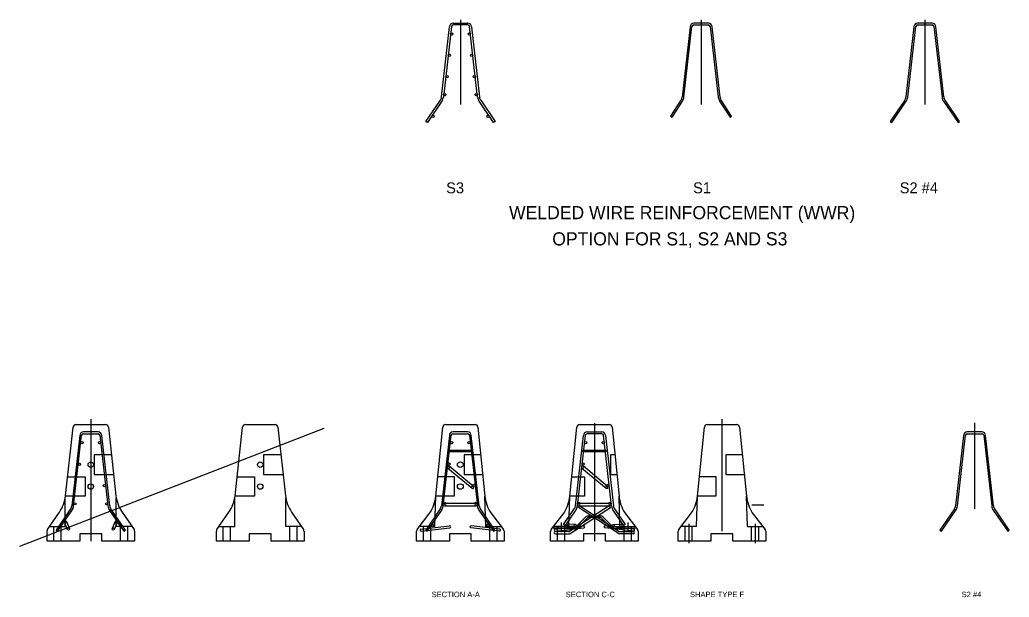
# Model space of a CAD drawing. Extents: x 3667.2 to 3717.5, y 409.8 to 444.1.
# Drawn here: x 3667.74 to 3690.35, y 409.8 to 423 of the extents above; entities that cross this region are included whole.
import ezdxf

# ---------------------------------------------------------------- set-up
doc = ezdxf.new("R2010")
doc.units = 0
for name, color, linetype in [('60 Nongeo Data', 7, 'Continuous'), ('stage_NO-PLOT', 7, 'Continuous'), ('str_Center-Line-A', 7, 'Continuous'), ('str_Concrete-A', 7, 'Continuous'), ('str_Misc-Steel-A', 7, 'Continuous'), ('str_Reinforcement-A', 7, 'Continuous'), ('str_Reinforcement-C', 7, 'Continuous'), ('str_Reinforcement-D', 7, 'Continuous'), ('str_Reinforcement-E', 7, 'Continuous'), ('str_Reinforcement-F', 7, 'Continuous'), ('str_Reinforcement-G', 7, 'Continuous'), ('str_Reinforcement-H', 7, 'Continuous'), ('str_Text-A', 7, 'Continuous'), ('tcd_BARRIER-CONC', 7, 'Continuous')]:
    doc.layers.add(name, color=color, linetype=linetype)

msp = doc.modelspace()

# ---------------------------------------------------------------- linework, layer by layer
at = {"layer": '60 Nongeo Data'}
for p, q in [((3680.037, 411.413), (3680.037, 411.372)), ((3680.183, 411.413), (3680.183, 411.372)), ((3681.558, 411.413), (3681.558, 411.372)), ((3681.703, 411.413), (3681.703, 411.372))]:
    msp.add_line(p, q, dxfattribs=at)
at = {"layer": 'stage_NO-PLOT'}
for p, q in [((3669.361, 413.87), (3669.361, 411.08)), ((3667.739, 410.967), (3674.693, 413.661)), ((3668.785, 412.119), (3668.959, 413.691)), ((3669.021, 413.747), (3669.701, 413.747)), ((3669.528, 413.58), (3669.194, 413.58)), ((3669.528, 413.58), (3669.194, 413.58)), ((3669.194, 413.538), (3669.528, 413.538)), ((3669.194, 413.538), (3669.528, 413.538)), ((3669.763, 413.691), (3669.937, 412.119)), ((3669.11, 413.497), (3668.928, 411.892)), ((3669.11, 413.497), (3668.928, 411.89)), ((3668.969, 411.887), (3669.153, 413.501)), ((3668.969, 411.886), (3669.153, 413.501)), ((3669.568, 413.501), (3669.752, 411.887)), ((3669.568, 413.501), (3669.752, 411.886)), ((3669.794, 411.892), (3669.611, 413.497)), ((3669.794, 411.89), (3669.611, 413.497)), ((3669.834, 413.054), (3669.435, 413.054)), ((3669.435, 413.054), (3669.435, 412.606)), ((3668.833, 412.554), (3669.231, 412.554)), ((3669.231, 412.554), (3669.231, 412.106)), ((3669.435, 412.606), (3669.883, 412.606)), ((3668.778, 411.413), (3668.778, 412.071)), ((3669.231, 412.106), (3668.783, 412.106)), ((3669.944, 411.413), (3669.944, 412.071)), ((3668.372, 411.346), (3668.644, 411.743)), ((3668.9, 411.817), (3668.569, 411.33)), ((3668.604, 411.306), (3668.935, 411.793)), ((3668.901, 411.817), (3668.652, 411.45)), ((3668.687, 411.427), (3668.936, 411.795)), ((3669.785, 411.795), (3670.035, 411.427)), ((3669.787, 411.793), (3670.118, 411.306)), ((3670.069, 411.45), (3669.82, 411.817)), ((3670.152, 411.33), (3669.821, 411.817)), ((3670.078, 411.743), (3670.35, 411.346)), ((3668.757, 411.507), (3668.825, 411.347)), ((3668.805, 411.528), (3668.873, 411.367)), ((3669.917, 411.528), (3669.849, 411.367)), ((3669.965, 411.507), (3669.897, 411.347)), ((3668.361, 411.08), (3668.361, 411.31)), ((3668.418, 411.413), (3668.778, 411.413)), ((3668.517, 411.08), (3668.517, 411.413)), ((3668.569, 411.33), (3668.604, 411.306)), ((3668.652, 411.45), (3668.687, 411.427)), ((3668.684, 411.08), (3668.684, 411.413)), ((3670.304, 411.413), (3669.944, 411.413)), ((3670.035, 411.427), (3670.069, 411.45)), ((3670.038, 411.08), (3670.038, 411.413)), ((3670.118, 411.306), (3670.152, 411.33)), ((3670.205, 411.08), (3670.205, 411.413)), ((3670.361, 411.31), (3670.361, 411.08)), ((3669.111, 411.08), (3668.361, 411.08)), ((3669.611, 411.247), (3669.111, 411.247)), ((3669.111, 411.247), (3669.111, 411.08)), ((3669.361, 411.247), (3669.361, 411.08)), ((3669.611, 411.08), (3669.611, 411.247)), ((3670.361, 411.08), (3669.611, 411.08))]:
    msp.add_line(p, q, dxfattribs=at)
for centre, radius in [((3669.159, 413.33), 0.026), ((3669.562, 413.33), 0.026), ((3669.104, 412.84), 0.026), ((3669.361, 412.83), 0.0625), ((3669.361, 412.33), 0.0625), ((3669.674, 412.351), 0.026), ((3669.001, 411.934), 0.026), ((3669.721, 411.934), 0.026), ((3668.781, 411.518), 0.026), ((3669.941, 411.518), 0.026), ((3668.849, 411.357), 0.026), ((3669.873, 411.357), 0.026)]:
    msp.add_circle(centre, radius, dxfattribs=at)
for centre, radius, start, end in [((3669.021, 413.684), 0.0625, 90, 173.3328), ((3669.194, 413.497), 0.0833, 90, 180), ((3669.194, 413.497), 0.0833, 90, 180), ((3669.194, 413.497), 0.0417, 90, 173.5092), ((3669.194, 413.497), 0.0417, 90, 173.5092), ((3669.527, 413.497), 0.0417, 6.4908, 90), ((3669.527, 413.497), 0.0417, 6.4908, 90), ((3669.528, 413.497), 0.0833, 0, 90), ((3669.528, 413.497), 0.0833, 0, 90), ((3669.701, 413.684), 0.0625, 6.667, 90), ((3667.957, 412.214), 0.833, 325.561, 353.4426), ((3670.765, 412.214), 0.833, 186.5574, 214.439), ((3668.762, 411.91), 0.167, 325.7843, 353.5092), ((3668.762, 411.909), 0.167, 326.6593, 353.5092), ((3668.762, 411.91), 0.208, 325.7843, 353.5092), ((3668.762, 411.909), 0.208, 326.6593, 353.5092), ((3669.959, 411.91), 0.208, 186.4908, 214.2157), ((3669.959, 411.909), 0.208, 186.4908, 213.3407), ((3669.959, 411.91), 0.167, 186.4908, 214.2157), ((3669.959, 411.909), 0.167, 186.4908, 213.3407), ((3668.423, 411.31), 0.0625, 145.561, 180), ((3670.298, 411.31), 0.0625, 360, 34.439)]:
    msp.add_arc(centre, radius, start, end, dxfattribs=at)
at = {"layer": 'str_Center-Line-A'}
for p, q in [((3677.81, 423.004), (3677.81, 421.068)), ((3683.307, 423.004), (3683.307, 421.068)), ((3688.422, 423.004), (3688.422, 421.068)), ((3680.87, 413.78), (3680.87, 411.08)), ((3683.784, 413.87), (3683.784, 411.309)), ((3689.557, 413.786), (3689.557, 411.82)), ((3683.024, 411.477), (3683.024, 411.035)), ((3683.024, 411.477), (3683.024, 411.035)), ((3684.544, 411.477), (3684.544, 411.035)), ((3684.544, 411.477), (3684.544, 411.035))]:
    msp.add_line(p, q, dxfattribs=at)
at = {"layer": 'str_Concrete-A'}
for p, q in [((3672.657, 412.119), (3672.831, 413.691)), ((3672.894, 413.747), (3673.574, 413.747)), ((3673.636, 413.691), (3673.81, 412.119)), ((3673.707, 413.054), (3673.308, 413.054)), ((3673.308, 413.054), (3673.308, 412.606)), ((3678.273, 413.054), (3677.893, 413.054)), ((3677.893, 413.054), (3677.893, 412.606)), ((3681.337, 413.054), (3681.234, 413.054)), ((3681.234, 413.054), (3681.234, 412.606)), ((3684.251, 413.054), (3683.871, 413.054)), ((3683.871, 413.054), (3683.871, 412.606)), ((3672.706, 412.554), (3673.104, 412.554)), ((3673.104, 412.554), (3673.104, 412.106)), ((3673.308, 412.606), (3673.756, 412.606)), ((3677.289, 412.559), (3677.668, 412.559)), ((3677.668, 412.559), (3677.668, 412.111)), ((3677.893, 412.606), (3678.318, 412.606)), ((3680.353, 412.554), (3680.646, 412.554)), ((3680.646, 412.554), (3680.646, 412.106)), ((3681.234, 412.606), (3681.382, 412.606)), ((3683.267, 412.559), (3683.646, 412.559)), ((3683.646, 412.559), (3683.646, 412.111)), ((3683.871, 412.606), (3684.296, 412.606)), ((3672.65, 411.413), (3672.65, 412.071)), ((3673.104, 412.106), (3672.656, 412.106)), ((3673.817, 411.413), (3673.817, 412.071)), ((3677.668, 412.111), (3677.244, 412.111)), ((3680.646, 412.106), (3680.307, 412.106)), ((3683.646, 412.111), (3683.222, 412.111)), ((3672.245, 411.346), (3672.517, 411.743)), ((3673.951, 411.743), (3674.223, 411.346)), ((3672.234, 411.08), (3672.234, 411.31)), ((3672.291, 411.413), (3672.65, 411.413)), ((3672.39, 411.08), (3672.39, 411.413)), ((3672.557, 411.08), (3672.557, 411.413)), ((3674.177, 411.413), (3673.817, 411.413)), ((3673.911, 411.08), (3673.911, 411.413)), ((3674.078, 411.08), (3674.078, 411.413)), ((3674.234, 411.31), (3674.234, 411.08)), ((3676.962, 411.08), (3676.962, 411.413)), ((3677.129, 411.08), (3677.129, 411.413)), ((3678.483, 411.08), (3678.483, 411.413)), ((3678.65, 411.08), (3678.65, 411.413)), ((3680.026, 411.08), (3680.026, 411.413)), ((3680.026, 411.08), (3680.026, 411.413)), ((3680.193, 411.08), (3680.193, 411.413)), ((3680.193, 411.08), (3680.193, 411.413)), ((3681.547, 411.08), (3681.547, 411.413)), ((3681.714, 411.08), (3681.714, 411.413)), ((3682.94, 411.08), (3682.94, 411.413)), ((3683.107, 411.08), (3683.107, 411.413)), ((3684.461, 411.08), (3684.461, 411.413)), ((3684.628, 411.08), (3684.628, 411.413)), ((3672.984, 411.08), (3672.234, 411.08)), ((3673.484, 411.247), (3672.984, 411.247)), ((3672.984, 411.247), (3672.984, 411.08)), ((3673.484, 411.08), (3673.484, 411.247)), ((3674.234, 411.08), (3673.484, 411.08))]:
    msp.add_line(p, q, dxfattribs=at)
for centre in [(3673.234, 412.83), (3673.234, 412.33)]:
    msp.add_circle(centre, 0.0625, dxfattribs=at)
for centre, radius, start, end in [((3672.894, 413.684), 0.0625, 90, 173.3328), ((3673.574, 413.684), 0.0625, 6.667, 90), ((3671.83, 412.214), 0.833, 325.561, 353.4426), ((3674.638, 412.214), 0.833, 186.5574, 214.439), ((3672.296, 411.31), 0.0625, 145.561, 180), ((3674.171, 411.31), 0.0625, 360, 34.439)]:
    msp.add_arc(centre, radius, start, end, dxfattribs=at)
for centre in [(3677.806, 412.83), (3677.806, 412.33)]:
    msp.add_ellipse(centre, major_axis=(0.0665, -0.0001), ratio=0.939693, dxfattribs=at)
at = {"layer": 'str_Misc-Steel-A'}
for p, q in [((3680.11, 411.51), (3680.11, 411.283)), ((3680.462, 411.425), (3680.676, 411.639)), ((3680.705, 411.609), (3680.492, 411.396)), ((3680.729, 411.663), (3681.011, 411.663)), ((3681.006, 411.622), (3680.734, 411.622)), ((3681.249, 411.396), (3681.035, 411.609)), ((3681.065, 411.639), (3681.278, 411.425)), ((3681.63, 411.51), (3681.63, 411.283)), ((3679.953, 411.413), (3680.433, 411.413)), ((3680.433, 411.372), (3679.953, 411.372)), ((3681.308, 411.413), (3681.787, 411.413)), ((3681.787, 411.372), (3681.308, 411.372))]:
    msp.add_line(p, q, dxfattribs=at)
for centre, radius, start, end in [((3680.735, 411.58), 0.0832, 93.4865, 135), ((3680.734, 411.58), 0.0417, 90, 135), ((3681.006, 411.58), 0.0417, 45, 90), ((3681.006, 411.58), 0.0832, 45, 86.5135), ((3679.953, 411.392), 0.0208, 90, 180), ((3679.953, 411.392), 0.0208, 180, 270), ((3680.433, 411.455), 0.0417, 270, 315), ((3680.433, 411.455), 0.0833, 270, 315), ((3681.308, 411.455), 0.0833, 225, 270), ((3681.308, 411.455), 0.0417, 225, 270), ((3681.787, 411.392), 0.0208, 0, 90), ((3681.787, 411.392), 0.0208, 270, 0)]:
    msp.add_arc(centre, radius, start, end, dxfattribs=at)
at = {"layer": 'str_Reinforcement-A'}
for p, q in [((3677.377, 421.239), (3677.56, 422.843)), ((3677.602, 422.848), (3677.419, 421.234)), ((3677.643, 422.927), (3677.978, 422.927)), ((3677.978, 422.885), (3677.644, 422.885)), ((3678.202, 421.234), (3678.018, 422.848)), ((3678.06, 422.843), (3678.243, 421.239)), ((3683.057, 422.843), (3682.874, 421.237)), ((3682.915, 421.232), (3683.099, 422.848)), ((3683.474, 422.927), (3683.14, 422.927)), ((3683.141, 422.885), (3683.474, 422.885)), ((3683.515, 422.848), (3683.699, 421.232)), ((3683.74, 421.237), (3683.557, 422.843)), ((3688.171, 422.843), (3687.989, 421.239)), ((3688.03, 421.234), (3688.214, 422.848)), ((3688.589, 422.927), (3688.255, 422.927)), ((3688.255, 422.885), (3688.589, 422.885)), ((3688.629, 422.848), (3688.813, 421.234)), ((3688.854, 421.239), (3688.672, 422.843)), ((3677.019, 420.677), (3677.35, 421.164)), ((3677.384, 421.14), (3677.053, 420.653)), ((3678.567, 420.653), (3678.236, 421.14)), ((3678.271, 421.164), (3678.602, 420.677)), ((3682.848, 421.164), (3682.609, 420.802)), ((3682.644, 420.779), (3682.882, 421.142)), ((3683.731, 421.142), (3683.97, 420.779)), ((3684.005, 420.802), (3683.766, 421.164)), ((3687.961, 421.164), (3687.63, 420.677)), ((3687.664, 420.653), (3687.995, 421.14)), ((3688.848, 421.14), (3689.179, 420.653)), ((3689.213, 420.677), (3688.882, 421.164)), ((3682.609, 420.802), (3682.644, 420.779)), ((3683.97, 420.779), (3684.005, 420.802)), ((3677.053, 420.653), (3677.019, 420.677)), ((3678.602, 420.677), (3678.567, 420.653)), ((3687.63, 420.677), (3687.664, 420.653)), ((3689.179, 420.653), (3689.213, 420.677))]:
    msp.add_line(p, q, dxfattribs=at)
for centre, radius, start, end in [((3677.643, 422.843), 0.0833, 90, 180), ((3677.644, 422.843), 0.0417, 90, 173.5092), ((3677.977, 422.843), 0.0833, 0, 90), ((3677.977, 422.843), 0.0417, 6.4908, 90), ((3683.14, 422.843), 0.0833, 90, 180), ((3683.141, 422.843), 0.0417, 90, 173.5092), ((3683.473, 422.843), 0.0417, 6.4908, 90), ((3683.474, 422.843), 0.0833, 0, 90), ((3688.255, 422.843), 0.0833, 90, 180), ((3688.255, 422.843), 0.0417, 90, 173.5092), ((3688.588, 422.843), 0.0417, 6.4908, 90), ((3688.589, 422.843), 0.0833, 0, 90), ((3677.212, 421.257), 0.167, 325.7843, 353.5092), ((3677.212, 421.257), 0.208, 325.7843, 353.5092), ((3678.409, 421.257), 0.208, 186.4908, 214.2157), ((3678.409, 421.257), 0.167, 186.4908, 214.2157), ((3682.708, 421.256), 0.167, 326.6593, 353.5092), ((3682.708, 421.256), 0.208, 326.6593, 353.5092), ((3683.906, 421.256), 0.208, 186.4908, 213.3407), ((3683.906, 421.256), 0.167, 186.4908, 213.3407), ((3687.823, 421.257), 0.167, 325.7843, 353.5092), ((3687.823, 421.257), 0.208, 325.7843, 353.5092), ((3689.02, 421.257), 0.208, 186.4908, 214.2157), ((3689.02, 421.257), 0.167, 186.4908, 214.2157)]:
    msp.add_arc(centre, radius, start, end, dxfattribs=at)
at = {"layer": 'str_Reinforcement-C'}
for p, q in [((3677.973, 413.58), (3677.639, 413.58)), ((3677.639, 413.538), (3677.973, 413.538)), ((3680.703, 413.58), (3681.037, 413.58)), ((3681.037, 413.538), (3680.703, 413.538)), ((3689.724, 413.58), (3689.39, 413.58)), ((3689.391, 413.538), (3689.724, 413.538)), ((3677.556, 413.497), (3677.373, 411.892)), ((3677.414, 411.887), (3677.598, 413.501)), ((3678.014, 413.501), (3678.197, 411.887)), ((3678.239, 411.892), (3678.056, 413.497)), ((3680.437, 411.89), (3680.62, 413.497)), ((3680.662, 413.501), (3680.478, 411.886)), ((3681.261, 411.886), (3681.078, 413.501)), ((3681.12, 413.497), (3681.303, 411.89)), ((3689.307, 413.497), (3689.124, 411.892)), ((3689.165, 411.887), (3689.349, 413.501)), ((3689.765, 413.501), (3689.948, 411.887)), ((3689.99, 411.892), (3689.807, 413.497)), ((3677.345, 411.817), (3677.014, 411.33)), ((3677.049, 411.306), (3677.38, 411.793)), ((3678.232, 411.793), (3678.563, 411.306)), ((3678.597, 411.33), (3678.266, 411.817)), ((3680.166, 411.459), (3680.411, 411.817)), ((3680.445, 411.795), (3680.201, 411.436)), ((3681.539, 411.436), (3681.294, 411.795)), ((3681.329, 411.817), (3681.573, 411.459)), ((3689.096, 411.817), (3688.765, 411.33)), ((3688.8, 411.306), (3689.131, 411.793)), ((3689.983, 411.793), (3690.314, 411.306)), ((3690.349, 411.33), (3690.018, 411.817)), ((3677.014, 411.33), (3677.049, 411.306)), ((3678.563, 411.306), (3678.597, 411.33)), ((3680.201, 411.436), (3680.166, 411.459)), ((3681.573, 411.459), (3681.539, 411.436)), ((3688.765, 411.33), (3688.8, 411.306)), ((3690.314, 411.306), (3690.349, 411.33))]:
    msp.add_line(p, q, dxfattribs=at)
for centre, radius, start, end in [((3677.639, 413.497), 0.0833, 90, 180), ((3677.639, 413.497), 0.0417, 90, 173.5092), ((3677.972, 413.497), 0.0417, 6.4908, 90), ((3677.973, 413.497), 0.0833, 0, 90), ((3680.703, 413.497), 0.0833, 90, 180), ((3680.703, 413.497), 0.0417, 90, 173.5092), ((3681.036, 413.497), 0.0417, 6.4908, 90), ((3681.037, 413.497), 0.0833, 0, 90), ((3689.39, 413.497), 0.0833, 90, 180), ((3689.391, 413.497), 0.0417, 90, 173.5092), ((3689.723, 413.497), 0.0417, 6.4908, 90), ((3689.724, 413.497), 0.0833, 0, 90), ((3677.207, 411.91), 0.167, 325.7843, 353.5092), ((3677.207, 411.91), 0.208, 325.7843, 353.5092), ((3678.404, 411.91), 0.208, 186.4908, 214.2157), ((3678.404, 411.91), 0.167, 186.4908, 214.2157), ((3680.271, 411.909), 0.167, 326.6593, 353.5092), ((3680.271, 411.909), 0.208, 326.6593, 353.5092), ((3681.468, 411.909), 0.208, 186.4908, 213.3407), ((3681.468, 411.909), 0.167, 186.4908, 213.3407), ((3688.958, 411.91), 0.167, 325.7843, 353.5092), ((3688.958, 411.91), 0.208, 325.7843, 353.5092), ((3690.155, 411.91), 0.208, 186.4908, 214.2157), ((3690.155, 411.91), 0.167, 186.4908, 214.2157)]:
    msp.add_arc(centre, radius, start, end, dxfattribs=at)
at = {"layer": 'str_Reinforcement-D'}
for p, q in [((3681.205, 411.892), (3680.303, 411.305)), ((3680.318, 411.253), (3681.234, 411.848)), ((3680.507, 411.848), (3680.535, 411.892)), ((3681.422, 411.253), (3680.507, 411.848)), ((3680.535, 411.892), (3681.438, 411.305)), ((3681.234, 411.848), (3681.205, 411.892)), ((3680.28, 411.299), (3679.979, 411.299)), ((3681.46, 411.299), (3681.761, 411.299)), ((3679.979, 411.247), (3680.295, 411.247)), ((3681.761, 411.247), (3681.445, 411.247))]:
    msp.add_line(p, q, dxfattribs=at)
for centre, radius, start, end in [((3679.979, 411.273), 0.026, 90, 270), ((3680.28, 411.34), 0.0417, 270, 303), ((3681.46, 411.34), 0.0417, 237, 270), ((3681.761, 411.273), 0.026, 270, 90), ((3680.295, 411.288), 0.0417, 270, 303), ((3681.445, 411.288), 0.0417, 237, 270)]:
    msp.add_arc(centre, radius, start, end, dxfattribs=at)
at = {"layer": 'str_Reinforcement-E'}
for p, q in [((3677.52, 412.752), (3678.073, 412.292)), ((3678.106, 412.332), (3677.554, 412.792)), ((3680.585, 412.753), (3681.137, 412.292)), ((3681.17, 412.332), (3680.619, 412.793)), ((3678.165, 411.939), (3677.447, 411.939)), ((3677.447, 411.887), (3678.165, 411.887)), ((3681.229, 411.939), (3680.511, 411.939)), ((3680.511, 411.887), (3681.229, 411.887))]:
    msp.add_line(p, q, dxfattribs=at)
for centre, start, end in [((3677.537, 412.772), 50.2214, 230.2214), ((3677.537, 412.772), 230.2214, 50.2214), ((3680.602, 412.773), 50.1391, 230.1391), ((3680.602, 412.773), 230.1391, 50.1391), ((3678.089, 412.312), 50.2214, 230.2214), ((3678.089, 412.312), 230.2214, 50.2214), ((3681.154, 412.312), 50.1391, 230.1391), ((3681.154, 412.312), 230.1391, 50.1391), ((3677.447, 411.913), 90, 270), ((3677.447, 411.913), 270, 90), ((3678.165, 411.913), 90, 270), ((3678.165, 411.913), 270, 90), ((3680.511, 411.913), 90, 270), ((3680.511, 411.913), 270, 90), ((3681.229, 411.913), 90, 270), ((3681.229, 411.913), 270, 90)]:
    msp.add_arc(centre, 0.026, start, end, dxfattribs=at)
at = {"layer": 'str_Reinforcement-F'}
for p, q in [((3677.556, 413.163), (3678.056, 413.163)), ((3678.056, 413.122), (3677.556, 413.122)), ((3680.62, 413.163), (3681.12, 413.163)), ((3681.12, 413.122), (3680.62, 413.122))]:
    msp.add_line(p, q, dxfattribs=at)
for centre, start, end in [((3677.556, 413.142), 90, 270), ((3678.056, 413.142), 270, 90), ((3680.62, 413.142), 90, 270), ((3680.62, 413.142), 270, 90), ((3681.12, 413.142), 90, 270), ((3681.12, 413.142), 270, 90)]:
    msp.add_arc(centre, 0.0208, start, end, dxfattribs=at)
at = {"layer": 'str_Reinforcement-G'}
for p, q in [((3680.434, 411.413), (3680.238, 411.421)), ((3680.436, 411.465), (3680.242, 411.473)), ((3681.304, 411.465), (3681.498, 411.473)), ((3681.306, 411.413), (3681.502, 411.421))]:
    msp.add_line(p, q, dxfattribs=at)
for centre in [(3677.609, 422.677), (3678.012, 422.677), (3677.554, 422.19), (3678.068, 422.19), (3677.499, 421.704), (3678.123, 421.704), (3677.451, 421.293), (3678.17, 421.29), (3677.179, 420.794), (3678.441, 420.794), (3677.605, 413.33), (3678.007, 413.33), (3680.669, 413.33), (3681.072, 413.33), (3677.549, 412.843), (3680.613, 412.843), (3678.118, 412.357), (3681.182, 412.357), (3677.447, 411.946), (3678.165, 411.943), (3680.511, 411.946), (3681.229, 411.943), (3677.176, 411.447), (3678.437, 411.447), (3680.435, 411.439), (3681.305, 411.439)]:
    msp.add_circle(centre, 0.026, dxfattribs=at)
for centre, start, end in [((3680.24, 411.447), 85.6377, 265.6408), ((3680.24, 411.447), 265.6408, 85.6377), ((3681.5, 411.447), 94.3623, 274.3592), ((3681.5, 411.447), 274.3592, 94.3623)]:
    msp.add_arc(centre, 0.026, start, end, dxfattribs=at)
at = {"layer": 'str_Reinforcement-H'}
for p, q in [((3676.905, 411.353), (3677.562, 411.428)), ((3676.91, 411.312), (3677.567, 411.387)), ((3678.702, 411.312), (3678.045, 411.387)), ((3678.707, 411.353), (3678.05, 411.428)), ((3679.969, 411.353), (3680.627, 411.428)), ((3679.974, 411.312), (3680.631, 411.387)), ((3681.766, 411.312), (3681.109, 411.387)), ((3681.771, 411.353), (3681.114, 411.428))]:
    msp.add_line(p, q, dxfattribs=at)
for centre, start, end in [((3676.907, 411.332), 96.5413, 276.5413), ((3677.565, 411.408), 276.5413, 96.5413), ((3678.047, 411.408), 83.4587, 263.4587), ((3678.705, 411.332), 263.4587, 83.4587), ((3679.971, 411.332), 96.5413, 276.5413), ((3680.629, 411.408), 276.5413, 96.5413), ((3681.111, 411.408), 83.4587, 263.4587), ((3681.769, 411.332), 263.4587, 83.4587)]:
    msp.add_arc(centre, 0.0208, start, end, dxfattribs=at)
at = {"layer": 'str_Text-A'}
msp.add_line((3684.465, 411.913), (3684.745, 411.913), dxfattribs=at)
at = {"layer": 'tcd_BARRIER-CONC'}
for p, q in [((3677.244, 412.113), (3677.404, 413.69)), ((3677.466, 413.747), (3678.146, 413.747)), ((3678.208, 413.69), (3678.368, 412.113)), ((3680.308, 412.113), (3680.468, 413.69)), ((3680.531, 413.747), (3681.21, 413.747)), ((3681.272, 413.69), (3681.432, 412.113)), ((3683.222, 412.113), (3683.382, 413.69)), ((3683.445, 413.747), (3684.124, 413.747)), ((3684.186, 413.69), (3684.346, 412.113)), ((3677.223, 411.413), (3677.244, 412.111)), ((3678.389, 411.413), (3678.368, 412.111)), ((3680.287, 411.413), (3680.308, 412.111)), ((3681.453, 411.413), (3681.432, 412.111)), ((3683.201, 411.413), (3683.222, 412.111)), ((3684.367, 411.413), (3684.346, 412.111)), ((3676.819, 411.346), (3677.112, 411.729)), ((3678.5, 411.729), (3678.793, 411.346)), ((3679.883, 411.346), (3680.177, 411.729)), ((3681.564, 411.729), (3681.857, 411.346)), ((3682.797, 411.346), (3683.091, 411.729)), ((3684.478, 411.729), (3684.771, 411.346)), ((3676.806, 411.08), (3676.806, 411.308)), ((3677.223, 411.413), (3676.87, 411.413)), ((3678.389, 411.413), (3678.742, 411.413)), ((3678.806, 411.308), (3678.806, 411.08)), ((3679.87, 411.08), (3679.87, 411.308)), ((3680.287, 411.413), (3679.934, 411.413)), ((3681.453, 411.413), (3681.806, 411.413)), ((3681.87, 411.308), (3681.87, 411.08)), ((3682.784, 411.08), (3682.784, 411.308)), ((3683.201, 411.413), (3682.848, 411.413)), ((3684.367, 411.413), (3684.72, 411.413)), ((3684.784, 411.308), (3684.784, 411.08)), ((3677.556, 411.08), (3676.806, 411.08)), ((3678.056, 411.247), (3677.556, 411.247)), ((3677.556, 411.247), (3677.556, 411.08)), ((3678.056, 411.08), (3678.056, 411.247)), ((3678.806, 411.08), (3678.056, 411.08)), ((3680.62, 411.08), (3679.87, 411.08)), ((3681.12, 411.247), (3680.62, 411.247)), ((3680.62, 411.247), (3680.62, 411.08)), ((3681.12, 411.08), (3681.12, 411.247)), ((3681.87, 411.08), (3681.12, 411.08)), ((3683.534, 411.08), (3682.784, 411.08)), ((3684.034, 411.247), (3683.534, 411.247)), ((3683.534, 411.247), (3683.534, 411.08)), ((3684.034, 411.08), (3684.034, 411.247)), ((3684.784, 411.08), (3684.034, 411.08))]:
    msp.add_line(p, q, dxfattribs=at)
for centre, radius, start, end in [((3677.466, 413.684), 0.0625, 90, 174.1979), ((3678.146, 413.684), 0.0625, 5.8021, 90), ((3680.531, 413.684), 0.0625, 90, 174.1979), ((3681.21, 413.684), 0.0625, 5.8021, 90), ((3683.445, 413.684), 0.0625, 90, 174.1979), ((3684.124, 413.684), 0.0625, 5.8021, 90), ((3676.414, 412.183), 0.833, 326.9934, 355.2007), ((3679.199, 412.183), 0.833, 184.7993, 213.0066), ((3679.478, 412.183), 0.833, 326.9934, 355.2007), ((3682.263, 412.183), 0.833, 184.7993, 213.0066), ((3682.392, 412.183), 0.833, 326.9934, 355.2007), ((3685.177, 412.183), 0.833, 184.7993, 213.0066), ((3676.869, 411.308), 0.0625, 142.5141, 180), ((3678.744, 411.308), 0.0625, 0, 37.4859), ((3679.933, 411.308), 0.0625, 142.5141, 180), ((3681.808, 411.308), 0.0625, 0, 37.4859), ((3682.847, 411.308), 0.0625, 142.5141, 180), ((3684.722, 411.308), 0.0625, 0, 37.4859)]:
    msp.add_arc(centre, radius, start, end, dxfattribs=at)

# ---------------------------------------------------------------- texts
at = {"layer": 'stage_NO-PLOT'}
for s, height, p in [('S3', 0.25, (3677.482, 419.036)), ('S1', 0.25, (3683.125, 419.036)), ('S2 #4', 0.25, (3687.847, 419.036)), ('WELDED WIRE REINFORCEMENT (WWR)', 0.3, (3678.919, 418.444)), ('OPTION FOR S1, S2 AND S3 ', 0.3, (3679.907, 417.844)), ('SECTION A-A', 0.125, (3677.15, 409.8)), ('SECTION C-C', 0.125, (3680.216, 409.8)), ('SHAPE TYPE F', 0.125, (3683.054, 409.8)), ('S2 #4', 0.125, (3689.261, 409.8))]:
    msp.add_text(s, height=height, dxfattribs=at).set_placement(p)

doc.saveas('drawing.dxf')
